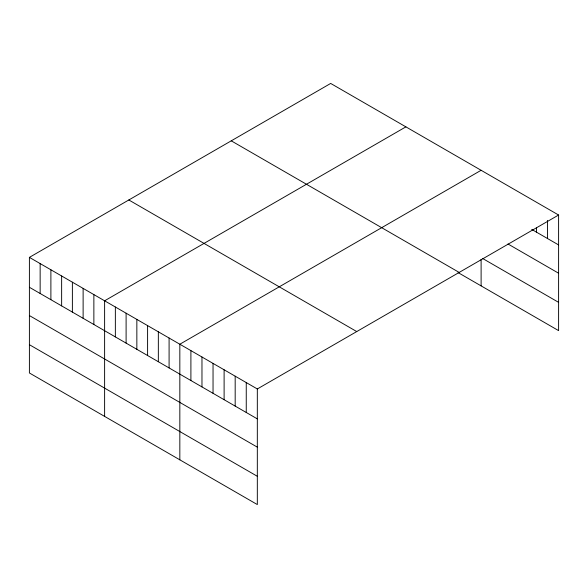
<?xml version="1.0" encoding="UTF-8"?>
<svg xmlns="http://www.w3.org/2000/svg" width="588" height="588" viewBox="0 0 588 588"><rect width="100%" height="100%" fill="white"/><g stroke="black" fill="none" stroke-linecap="round" stroke-linejoin="round"><path stroke-width="0.88" d="M558.6 215.024L257.324 388.962L257.324 504.563L29.4 372.976L29.4 257.375L330.676 83.437L558.6 215.024L558.6 330.625L458.081 272.589M405.889 126.861L104.613 300.799L104.613 416.4M481.109 170.285L179.832 344.223L179.832 459.823M531.714 229.408L558.6 244.931M507.995 243.991L558.6 273.214M482.689 258.522L558.6 302.35M231.253 140.833L459.177 272.428M128.823 199.971L356.747 331.566M29.4 257.375L257.324 388.962M29.4 287.282L257.324 418.876M29.4 315.565L257.324 447.152M29.4 344.7L257.324 476.287M547.531 220.412L547.531 238.544M536.462 227.615L536.462 232.15M481.109 259.323L481.109 285.886M246.254 382.575L246.254 412.482M235.178 376.18L235.178 406.087M224.109 369.793L224.109 399.7M213.04 363.399L213.04 393.306M201.971 357.004L201.971 386.919M190.902 350.617L190.902 380.524M169.087 338.019L169.087 367.926M158.341 331.816L158.341 361.723M147.595 325.612L147.595 355.519M136.85 319.409L136.85 349.316M126.104 313.206L126.104 343.113M115.358 307.002L115.358 336.909M93.867 294.595L93.867 324.502M83.121 288.392L83.121 318.299M72.383 282.189L72.383 312.096M61.637 275.985L61.637 305.892M50.891 269.782L50.891 299.689M40.146 263.578L40.146 293.486"/></g></svg>
